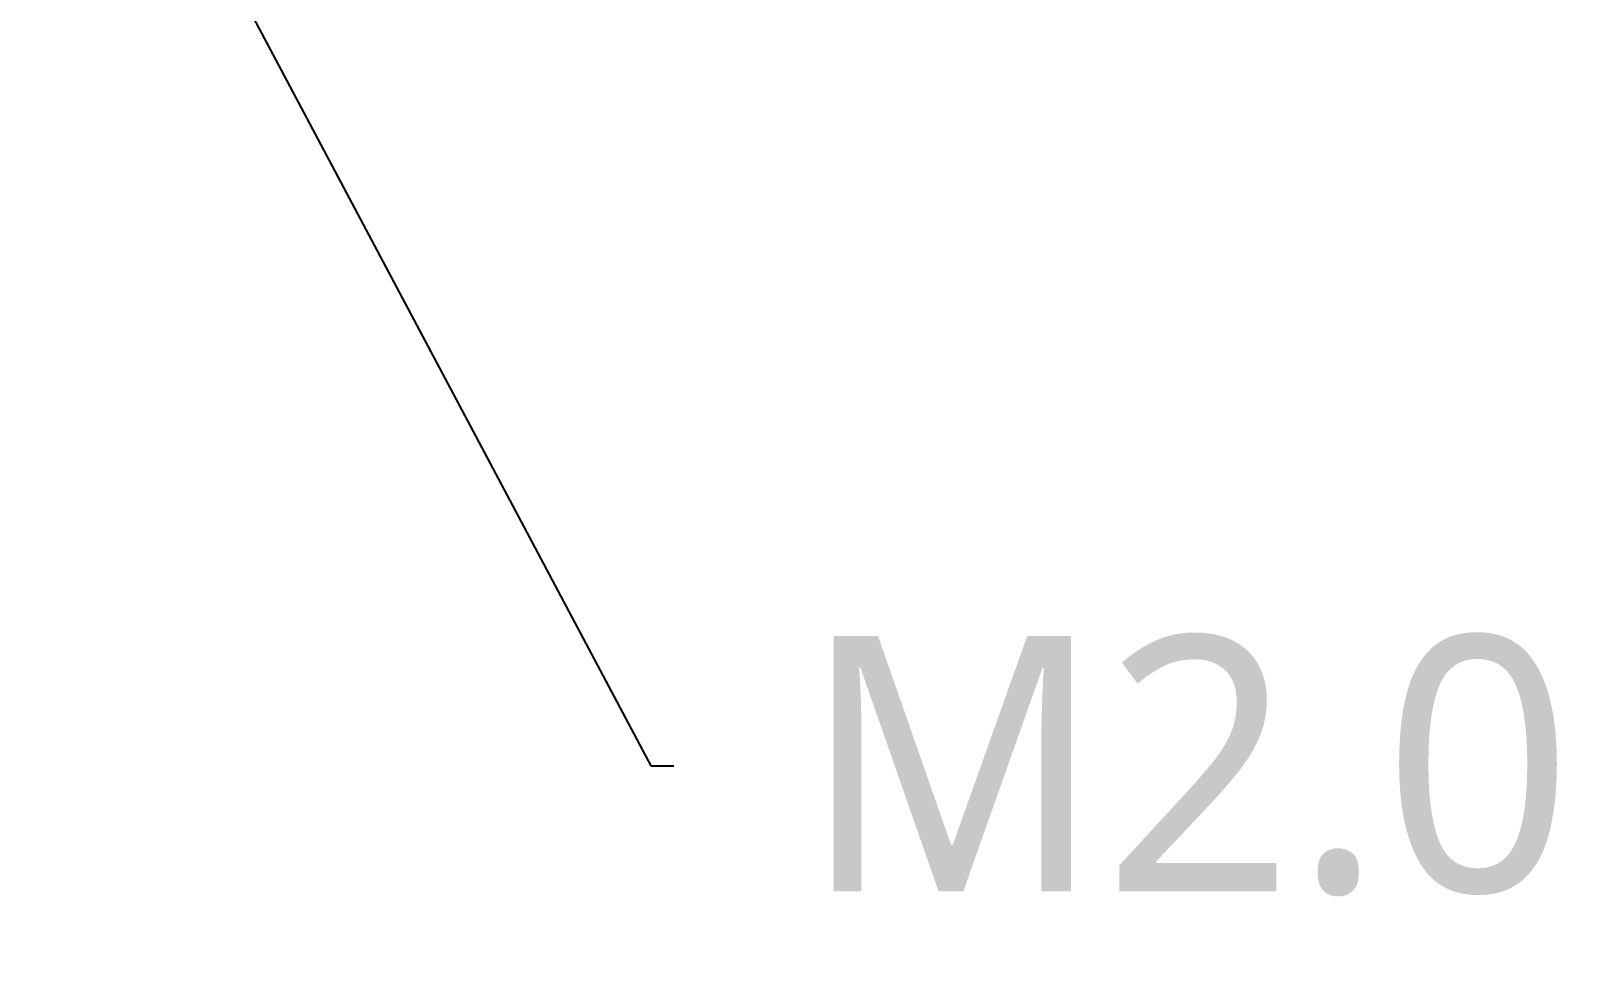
# Model space of a CAD drawing. Header units: millimetres. Extents: x 2067 to 4417, y -1557 to -908.
# Drawn here: x 2124.51 to 2148.59, y -1425.72 to -1410.99 of the extents above; entities that cross this region are included whole.
import ezdxf
from ezdxf import colors
from ezdxf.entities.mleader import LeaderData, LeaderLine
from ezdxf.math import Vec2, Vec3

# ---------------------------------------------------------------- set-up
doc = ezdxf.new("R2010")
doc.units = ezdxf.units.MM
doc.styles.get("Standard").update_dxf_attribs({"font": 'AcadEref.ttf'})

msp = doc.modelspace()

# ---------------------------------------------------------------- leaders
at = {"color": 4}
ml = msp.add_multileader_mtext('Standard', dxfattribs=at)
ml.set_content('{\\fMicrosoft YaHei|b0|i0|c0|p34;\\C3;M2.0}', color=4)
ml.set_leader_properties()
ml.build(insert=Vec2(0, 0))
ml.multileader.update_dxf_attribs({"text_right_attachment_type": 6, "dogleg_length": 0.36})
ctx = ml.context
ctx.base_point, ctx.plane_origin = Vec3(2134.581, -1422.508), Vec3(2125.169, -1390.464)
ctx.right_attachment = 6
notes = []
notes.append((ctx, [(0, (1, 1, 0), (2134.221, -1422.508), (1, 0), 0.36, [(1, [(2125.169, -1390.464), (2125.169, -1405.464)], 0, [])])]))
ctx.mtext.insert, ctx.mtext.flow_direction = Vec3(2136.581, -1420.474), 5
for ctx, leaders in notes:
    for number, flags, end, landing, length, lines in leaders:
        leader = LeaderData()
        leader.index, (leader.has_last_leader_line, leader.has_dogleg_vector, leader.attachment_direction) = number, flags
        leader.last_leader_point, leader.dogleg_vector, leader.dogleg_length = Vec3(end), Vec3(landing), length
        for number, points, colour, breaks in lines:
            line = LeaderLine()
            line.index, line.vertices, line.color, line.breaks = number, Vec3.list(points), colors.encode_raw_color(colour), breaks
            leader.lines.append(line)
        ctx.leaders.append(leader)

doc.saveas('drawing.dxf')
